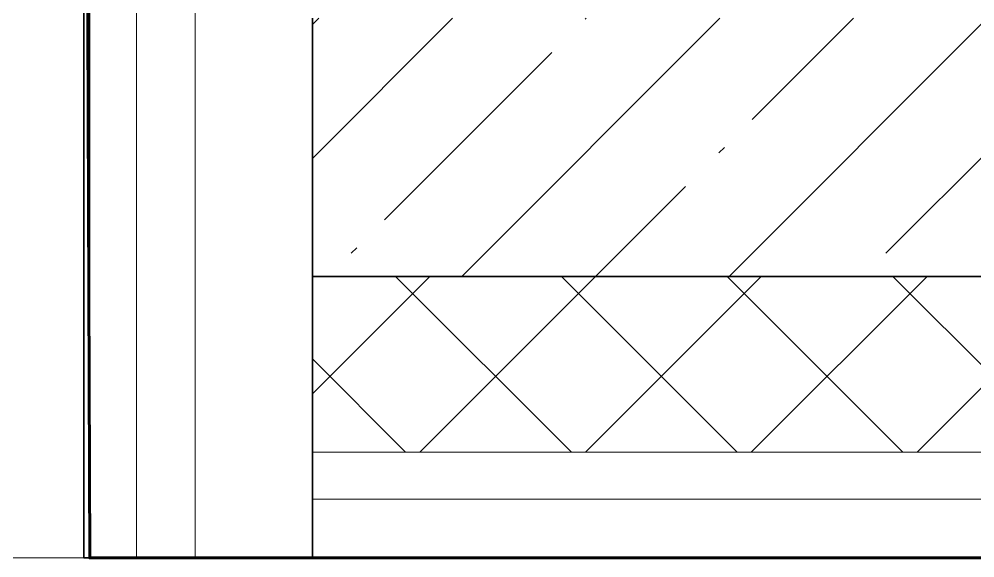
# Model space of a CAD drawing. Header units: millimetres. Extents: x 3914 to 443608, y -156176 to 78197.
# Drawn here: x 433354 to 434170, y 1357 to 1816 of the extents above; entities that cross this region are included whole.
import ezdxf

# ---------------------------------------------------------------- set-up
doc = ezdxf.new("R2010")
doc.units = ezdxf.units.MM
for name, color, linetype, lineweight in [('0) клиннинг', 90, 'Continuous', 60), ('A-FLOR-1', 7, 'Continuous', 35), ('A-FLOR-MCUT', 7, 'Continuous', 5), ('A-FLOR-PATT-1', 7, 'Continuous', 5), ('A-WALL', 7, 'Continuous', 5), ('A-WALL-1', 7, 'Continuous', 35), ('G-ANNO-DIMS', 7, 'Continuous', 9)]:
    doc.layers.add(name, color=color, linetype=linetype, lineweight=lineweight)

msp = doc.modelspace()

# ---------------------------------------------------------------- hatches: boundary and pattern name
at = {"layer": '0) клиннинг'}
h = msp.add_hatch(dxfattribs=at)
h.set_pattern_fill('ANSI31', color=256, scale=888)
h.paths.add_polyline_path([(437806.39, 11627.22), (427259, 11627.22), (427259, -2302.8), (435034.36, -2302.8), (435034.36, 1357.2), (433414.39, 1357.2), (433409.39, 2718.73), (434034.79, 2718.73), (434024.39, 2482.2), (437806.39, 2482.2)])
at = {"layer": 'A-FLOR-PATT-1'}
h = msp.add_hatch(dxfattribs=at)
h.set_pattern_fill('FP_88', color=256, style=0, pattern_type=2)
h.set_pattern_definition([(45, (431356.45, 2643.2), (-114.0493, 114.0493), []), (45, (431470.5, 2643.2), (-114.0493, 114.0493), [201.612, -40.322, 6.706, -33.617])])
h.paths.add_polyline_path([(435254.39, 1597.2), (438540.52, 1597.2), (438540.52, 1817.2), (433604.39, 1817.2), (433604.39, 1597.2), (435248.62, 1597.2)], flags=0)
h = msp.add_hatch(dxfattribs=at)
h.set_pattern_fill('FP_87', color=256, style=0, pattern_type=2)
h.set_pattern_definition([(45, (431356.45, 2643.2), (-70.7107, 70.7107), []), (135, (431356.45, 2643.2), (-70.7107, -70.7107), [])])
h.paths.add_polyline_path([(434365.3, 1447.2), (435034.36, 1447.2), (435034.36, 1597.2), (433604.39, 1597.2), (433604.39, 1447.2), (434007.28, 1447.2)], flags=0)

# ---------------------------------------------------------------- linework, layer by layer
at = {"layer": '0) клиннинг'}
msp.add_lwpolyline([(437806.39, 2482.2), (434024.39, 2482.2), (434034.79, 2718.73), (433409.39, 2718.73), (433414.39, 1357.2), (435034.36, 1357.2), (435034.36, -2302.8)], dxfattribs=at)
at = {"layer": 'A-FLOR-1'}
for p, q in [((435104.39, 1597.2), (433604.39, 1597.2)), ((433604.39, 1357.2), (435034.36, 1357.2))]:
    msp.add_line(p, q, dxfattribs=at)
at = {"layer": 'A-FLOR-MCUT'}
for p, q in [((435034.36, 1447.2), (433604.39, 1447.2)), ((435034.36, 1407.2), (433604.39, 1407.2))]:
    msp.add_line(p, q, dxfattribs=at)
at = {"layer": 'A-WALL'}
for p, q in [((433414.39, 1597.2), (433414.39, 2697.2)), ((433454.39, 1597.2), (433454.39, 2597.2)), ((433504.39, 1597.2), (433504.39, 2597.2)), ((433414.39, 1357.2), (433414.39, 1597.2)), ((433454.39, 1357.2), (433454.39, 1597.2)), ((433504.39, 1357.2), (433504.39, 1597.2))]:
    msp.add_line(p, q, dxfattribs=at)
at = {"layer": 'A-WALL-1'}
for p, q in [((433409.39, 2697.2), (433409.39, 1597.2)), ((433604.39, 1597.2), (433604.39, 1817.2)), ((433409.39, 1597.2), (433409.39, 1357.2)), ((433604.39, 1357.2), (433604.39, 1597.2)), ((433409.39, 1357.2), (433604.39, 1357.2))]:
    msp.add_line(p, q, dxfattribs=at)
at = {"layer": 'G-ANNO-DIMS'}
msp.add_line((433491.01, 1357.2), (433035.26, 1357.2), dxfattribs=at)

doc.saveas('drawing.dxf')
